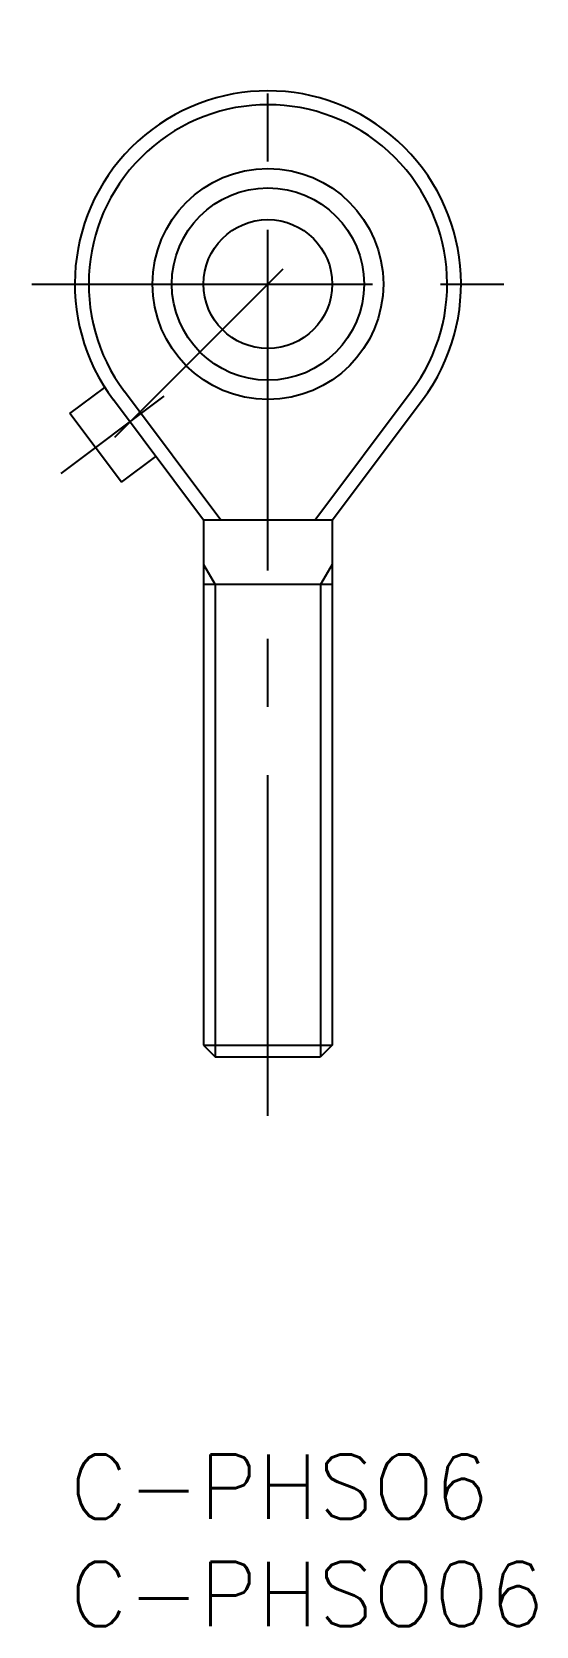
# Model space of a CAD drawing. Extents: x -1.8 to 79.2, y -8 to 67.
# Drawn here: x -1.8 to 21.7, y -8 to 66.3 of the extents above.
import ezdxf
from ezdxf.enums import TextEntityAlignment as Align

# ---------------------------------------------------------------- set-up
doc = ezdxf.new("R2010")
doc.units = 0
doc.header["$LTSCALE"] = 0.5
doc.linetypes.add('CENTER', pattern=[50.8, 31.75, -6.35, 6.35, -6.35])
doc.layers.get('0').update_dxf_attribs({"linetype": 'CONTINUOUS'})
doc.layers.add('CENTER', color=1, linetype='CENTER')
doc.styles.get("Standard").update_dxf_attribs({"font": 'txt.shx', "height": 3, "bigfont": 'bigfont.shx'})

msp = doc.modelspace()

# ---------------------------------------------------------------- linework, layer by layer
at = {"color": 7, "linetype": 'CONTINUOUS'}
for p, q in [((0, 48.49), (1.623, 49.707)), ((6.229, 43.519), (2.029, 49.119)), ((7.037, 43.519), (2.546, 49.507)), ((11.42, 43.519), (15.911, 49.507)), ((12.229, 43.519), (16.429, 49.119)), ((2.4, 45.29), (0, 48.49)), ((2.4, 45.29), (4, 46.49)), ((6.229, 43.519), (6.229, 19.06)), ((12.229, 43.519), (6.229, 43.519)), ((12.229, 43.519), (12.229, 19.06)), ((12.229, 40.519), (6.229, 40.519)), ((6.229, 19.06), (12.229, 19.06)), ((6.229, 19.06), (6.77, 18.519)), ((12.229, 19.06), (11.687, 18.519)), ((6.77, 18.519), (11.687, 18.519))]:
    msp.add_line(p, q, dxfattribs=at)
at = {"color": 3, "linetype": 'CONTINUOUS'}
for p, q in [((6.229, 41.457), (6.77, 40.519)), ((12.229, 41.457), (11.687, 40.519)), ((6.77, 40.519), (6.77, 18.519)), ((11.687, 40.519), (11.687, 18.519))]:
    msp.add_line(p, q, dxfattribs=at)
at = {"color": 7, "linetype": 'CONTINUOUS'}
for radius in [5.379, 4.48, 3]:
    msp.add_circle((9.229, 54.519), radius, dxfattribs=at)
for radius in [9, 8.353]:
    msp.add_arc((9.229, 54.519), radius, 323.1301, 216.8699, dxfattribs=at)
at = {"layer": 'CENTER', "color": 1, "linetype": 'CENTER'}
for p, q in [((9.229, 15.772), (9.229, 66.266)), ((2.093, 47.383), (9.936, 55.226)), ((-1.771, 54.519), (20.229, 54.519)), ((-0.4, 45.69), (4.4, 49.29))]:
    msp.add_line(p, q, dxfattribs=at)

# ---------------------------------------------------------------- texts
at = {"color": 7, "linetype": 'CONTINUOUS'}
for s, p in [('C-PHSO6', (0, 0)), ('C-PHSO06', (0, -5))]:
    msp.add_text(s, height=3, dxfattribs=at).set_placement(p, align=Align.TOP_LEFT)

doc.saveas('drawing.dxf')
